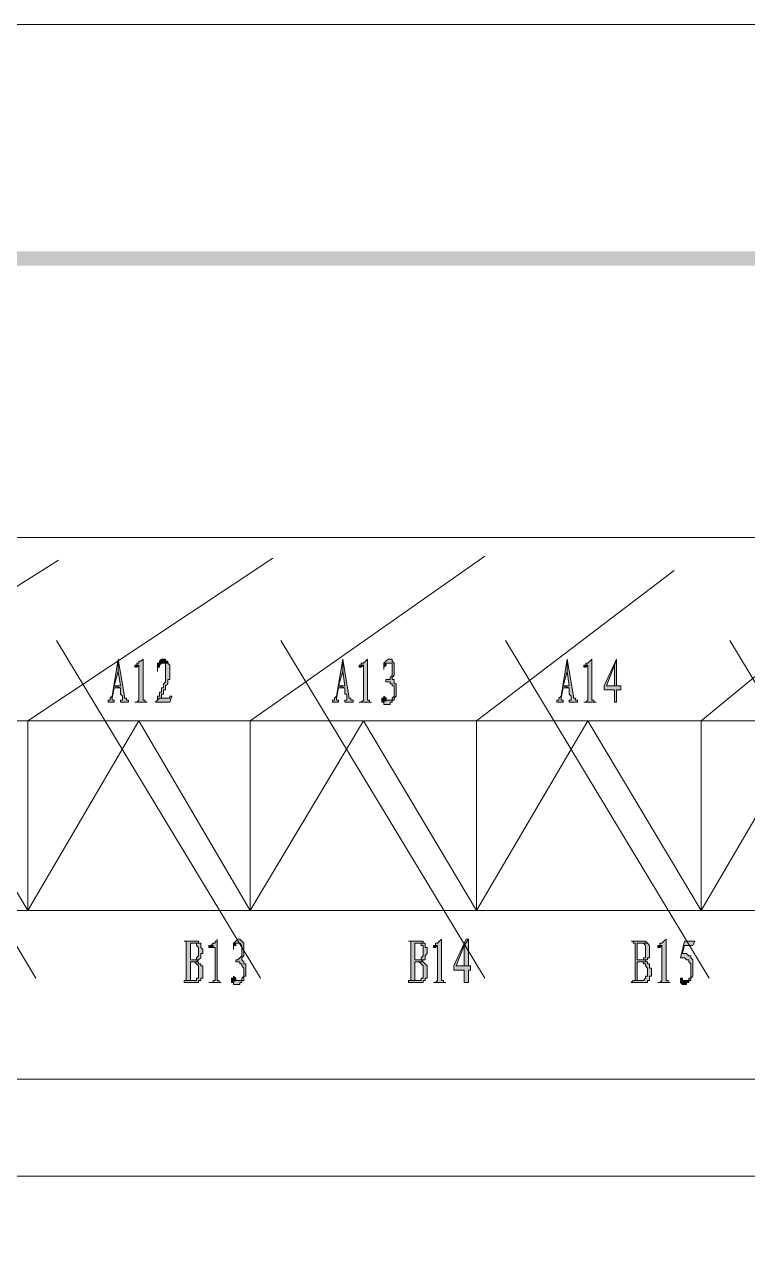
# Model space of a CAD drawing. Header units: millimetres. Extents: x 6 to 291, y 4 to 206.
# Drawn here: x 86.21 to 101.07, y 180.45 to 205.74 of the extents above; entities that cross this region are included whole.
import ezdxf

# ---------------------------------------------------------------- set-up
doc = ezdxf.new("R2010")
doc.units = ezdxf.units.MM
doc.layers.add('C00-00-00', color=7, linetype='Continuous')

msp = doc.modelspace()

# ---------------------------------------------------------------- hatches: boundary and pattern name
at = {"layer": 'C00-00-00'}
h = msp.add_hatch(color=256, dxfattribs=at)
h.dxf.hatch_style = 2
h.paths.add_polyline_path([(17.653, 201.083336), (17.907, 200.787002), (286.469659, 201.083336)])
h = msp.add_hatch(color=256, dxfattribs=at)
h.dxf.hatch_style = 2
h.paths.add_polyline_path([(17.907, 200.787002), (286.469659, 201.083336), (286.173327, 200.787002)])
h = msp.add_hatch(color=256, dxfattribs=at)
h.dxf.hatch_style = 2
h.paths.add_polyline_path([(88.137999, 192.701335), (88.010999, 191.939335), (87.968665, 191.897002), (87.968665, 191.854669), (87.926332, 191.854669), (87.926332, 191.812335), (88.053332, 191.812335), (88.053332, 191.854669), (88.010999, 191.854669), (88.010999, 191.897002), (88.053332, 192.108669), (88.180332, 192.108669), (88.053332, 192.151002), (88.137999, 192.447335)])
h = msp.add_hatch(color=256, dxfattribs=at)
h.dxf.hatch_style = 2
h.paths.add_polyline_path([(88.137999, 192.701335), (88.137999, 192.447335), (88.180332, 192.151002), (88.053332, 192.151002), (88.180332, 192.108669), (88.180332, 191.981669), (88.222665, 191.939335), (88.222665, 191.854669), (88.180332, 191.854669), (88.180332, 191.812335), (88.349665, 191.812335), (88.349665, 191.854669), (88.307332, 191.854669), (88.307332, 191.897002), (88.264999, 191.897002), (88.264999, 191.939335)])
h = msp.add_hatch(color=256, dxfattribs=at)
h.dxf.hatch_style = 2
h.paths.add_polyline_path([(88.476665, 192.574336), (88.476665, 192.532002), (88.518999, 192.532002), (88.561334, 192.574336)])
h = msp.add_hatch(color=256, dxfattribs=at)
h.dxf.hatch_style = 2
h.paths.add_polyline_path([(88.646002, 192.701335), (88.603669, 192.659002), (88.561336, 192.659002), (88.561336, 192.616669), (88.519002, 192.616669), (88.519002, 192.574335), (88.476669, 192.574335), (88.561336, 192.574335), (88.561336, 192.532002), (88.561336, 191.854669), (88.519002, 191.812335), (88.476669, 191.812335), (88.730669, 191.812335), (88.688336, 191.812335), (88.688336, 191.854669), (88.646002, 191.854669)])
h = msp.add_hatch(color=256, dxfattribs=at)
h.dxf.hatch_style = 2
h.paths.add_polyline_path([(89.153998, 192.616669), (89.026998, 192.616669), (89.069331, 192.616669), (89.111664, 192.616669), (89.111664, 192.574335), (89.111664, 192.278002), (89.111664, 192.235669), (89.069331, 192.193335), (89.069331, 192.151002), (89.069331, 192.108669), (89.026998, 192.108669), (89.026998, 192.066335), (89.026998, 192.024002), (88.984664, 192.024002), (88.984664, 191.981669), (88.984664, 191.939335), (88.942331, 191.939335), (88.942331, 191.897002), (88.942331, 191.854669), (88.984664, 191.897002), (89.026998, 191.897002), (89.026998, 191.939335), (89.026998, 191.981669), (89.069331, 191.981669), (89.069331, 192.024002), (89.069331, 192.066335), (89.111664, 192.066335), (89.111664, 192.108669), (89.111664, 192.151002), (89.153998, 192.193335), (89.153998, 192.235669), (89.153998, 192.278002), (89.196331, 192.278002), (89.196331, 192.405002), (89.196331, 192.447335), (89.196331, 192.489669), (89.196331, 192.574335)])
h = msp.add_hatch(color=256, dxfattribs=at)
h.dxf.hatch_style = 2
h.paths.add_polyline_path([(89.069337, 192.701335), (89.027004, 192.701335), (88.984671, 192.659002), (88.984671, 192.616669), (88.942337, 192.616669), (88.942337, 192.574335), (88.942337, 192.532002), (88.942337, 192.447335), (88.942337, 192.532002), (88.984671, 192.532002), (88.984671, 192.574335), (89.027004, 192.616669), (89.154004, 192.616669), (89.154004, 192.659002), (89.111671, 192.659002), (89.111671, 192.701335)])
h = msp.add_hatch(color=256, dxfattribs=at)
h.dxf.hatch_style = 2
h.paths.add_polyline_path([(92.752333, 192.701335), (92.625333, 191.939335), (92.582999, 191.897002), (92.582999, 191.854669), (92.540666, 191.854669), (92.540666, 191.812335), (92.667666, 191.812335), (92.667666, 191.854669), (92.625333, 191.854669), (92.625333, 191.897002), (92.667666, 192.108669), (92.794666, 192.108669), (92.667666, 192.151002), (92.752333, 192.447335)])
h = msp.add_hatch(color=256, dxfattribs=at)
h.dxf.hatch_style = 2
h.paths.add_polyline_path([(92.752333, 192.701335), (92.752333, 192.447335), (92.794666, 192.151002), (92.667666, 192.151002), (92.794666, 192.108669), (92.794666, 191.981669), (92.836999, 191.981669), (92.836999, 191.854669), (92.794666, 191.854669), (92.794666, 191.812335), (92.963999, 191.812335), (92.963999, 191.854669), (92.921666, 191.854669), (92.921666, 191.897002), (92.879333, 191.897002), (92.879333, 191.939335)])
h = msp.add_hatch(color=256, dxfattribs=at)
h.dxf.hatch_style = 2
h.paths.add_polyline_path([(93.090999, 192.574336), (93.090999, 192.532002), (93.133333, 192.532002), (93.175668, 192.574336)])
h = msp.add_hatch(color=256, dxfattribs=at)
h.dxf.hatch_style = 2
h.paths.add_polyline_path([(93.260336, 192.701335), (93.218003, 192.659002), (93.17567, 192.616669), (93.133336, 192.616669), (93.133336, 192.574335), (93.091003, 192.574335), (93.17567, 192.574335), (93.17567, 192.532002), (93.17567, 191.854669), (93.133336, 191.812335), (93.091003, 191.812335), (93.345003, 191.812335), (93.30267, 191.812335), (93.30267, 191.854669), (93.260336, 191.854669)])
h = msp.add_hatch(color=256, dxfattribs=at)
h.dxf.hatch_style = 2
h.paths.add_polyline_path([(93.725997, 192.701335), (93.683664, 192.701335), (93.641331, 192.659002), (93.598997, 192.616669), (93.683664, 192.616669), (93.768331, 192.616669), (93.768331, 192.574335), (93.768331, 192.532002), (93.768331, 192.405002), (93.768331, 192.362669), (93.725997, 192.320335), (93.725997, 192.278002), (93.683664, 192.278002), (93.641331, 192.278002), (93.641331, 192.235669), (93.725997, 192.235669), (93.725997, 192.193335), (93.768331, 192.193335), (93.768331, 192.151002), (93.810664, 192.151002), (93.810664, 191.939335), (93.768331, 191.897002), (93.768331, 191.854669), (93.725997, 191.854669), (93.683664, 191.854669), (93.556664, 191.812335), (93.598997, 191.812335), (93.598997, 191.770002), (93.725997, 191.770002), (93.725997, 191.812335), (93.768331, 191.812335), (93.768331, 191.854669), (93.810664, 191.854669), (93.810664, 191.897002), (93.852997, 191.939335), (93.852997, 191.981669), (93.852997, 192.024002), (93.852997, 192.108669), (93.852997, 192.151002), (93.852997, 192.193335), (93.810664, 192.193335), (93.810664, 192.235669), (93.810664, 192.278002), (93.768331, 192.278002), (93.768331, 192.320335), (93.810664, 192.362669), (93.810664, 192.405002), (93.810664, 192.574335), (93.810664, 192.616669), (93.768331, 192.659002), (93.768331, 192.701335)])
h = msp.add_hatch(color=256, dxfattribs=at)
h.dxf.hatch_style = 2
h.paths.add_polyline_path([(93.599003, 192.616669), (93.599003, 192.574335), (93.599003, 192.489669), (93.599003, 192.532002), (93.641336, 192.574335), (93.641336, 192.616669), (93.683669, 192.616669)])
h = msp.add_hatch(color=256, dxfattribs=at)
h.dxf.hatch_style = 2
h.paths.add_polyline_path([(97.366667, 192.701335), (97.239667, 191.939335), (97.197333, 191.897002), (97.197333, 191.854669), (97.155, 191.854669), (97.155, 191.812335), (97.282, 191.812335), (97.282, 191.854669), (97.239667, 191.854669), (97.239667, 191.897002), (97.282, 192.108669), (97.409, 192.108669), (97.282, 192.151002), (97.366667, 192.447335)])
h = msp.add_hatch(color=256, dxfattribs=at)
h.dxf.hatch_style = 2
h.paths.add_polyline_path([(97.366667, 192.701335), (97.366667, 192.447335), (97.409, 192.151002), (97.282, 192.151002), (97.409, 192.108669), (97.409, 191.981669), (97.451333, 191.939335), (97.451333, 191.854669), (97.409, 191.854669), (97.409, 191.812335), (97.578333, 191.812335), (97.578333, 191.854669), (97.536, 191.854669), (97.536, 191.897002), (97.493667, 191.897002), (97.493667, 191.939335)])
h = msp.add_hatch(color=256, dxfattribs=at)
h.dxf.hatch_style = 2
h.paths.add_polyline_path([(97.705333, 192.574336), (97.705333, 192.532002), (97.747667, 192.532002), (97.790002, 192.574336)])
h = msp.add_hatch(color=256, dxfattribs=at)
h.dxf.hatch_style = 2
h.paths.add_polyline_path([(97.87467, 192.701335), (97.832337, 192.659002), (97.790003, 192.616669), (97.74767, 192.616669), (97.74767, 192.574335), (97.705337, 192.574335), (97.790003, 192.574335), (97.790003, 192.532002), (97.790003, 191.854669), (97.74767, 191.812335), (97.705337, 191.812335), (97.959337, 191.812335), (97.917003, 191.812335), (97.917003, 191.854669), (97.87467, 191.854669)])
h = msp.add_hatch(color=256, dxfattribs=at)
h.dxf.hatch_style = 2
h.paths.add_polyline_path([(98.382666, 192.701335), (98.128666, 192.151002), (98.128666, 192.066335), (98.340332, 192.066335), (98.340332, 191.812335), (98.382666, 191.812335), (98.382666, 192.066335), (98.467332, 192.066335), (98.467332, 192.151002), (98.382666, 192.151002), (98.170999, 192.151002), (98.340332, 192.574335)])
h = msp.add_hatch(color=256, dxfattribs=at)
h.dxf.hatch_style = 2
h.paths.add_polyline_path([(98.382666, 192.701335), (98.340331, 192.574336), (98.340331, 192.151003), (98.171002, 192.151003), (98.382666, 192.151003)])
h = msp.add_hatch(color=256, dxfattribs=at)
h.dxf.hatch_style = 2
h.paths.add_polyline_path([(89.238666, 191.939336), (89.196333, 191.939336), (89.196333, 191.897002), (89.154, 191.897002), (88.984666, 191.897002), (88.942333, 191.854669), (88.9, 191.812336), (89.196333, 191.812336)])
h = msp.add_hatch(color=256, dxfattribs=at)
h.dxf.hatch_style = 2
h.paths.add_polyline_path([(93.599003, 191.939336), (93.599003, 191.897002), (93.556669, 191.897002), (93.556669, 191.812336), (93.683669, 191.854669), (93.641336, 191.854669), (93.641336, 191.897002)])
h = msp.add_hatch(color=256, dxfattribs=at)
h.dxf.hatch_style = 2
h.paths.add_polyline_path([(90.169997, 186.944003), (90.169997, 186.90167), (90.127663, 186.90167), (90.127663, 186.859337), (90.08533, 186.859337), (90.042997, 186.817003), (90.000663, 186.817003), (90.08533, 186.817003), (90.08533, 186.77467), (90.127663, 186.77467), (90.127663, 186.097337), (90.08533, 186.097337), (90.08533, 186.055003), (90.000663, 186.055003), (90.254663, 186.055003), (90.21233, 186.055003), (90.21233, 186.097337), (90.169997, 186.097337)])
h = msp.add_hatch(color=256, dxfattribs=at)
h.dxf.hatch_style = 2
h.paths.add_polyline_path([(90.635666, 186.944003), (90.593333, 186.944003), (90.550999, 186.90167), (90.508666, 186.859337), (90.593333, 186.859337), (90.635666, 186.859337), (90.677999, 186.817003), (90.677999, 186.77467), (90.677999, 186.64767), (90.677999, 186.605337), (90.635666, 186.563003), (90.593333, 186.52067), (90.550999, 186.52067), (90.550999, 186.478337), (90.635666, 186.478337), (90.635666, 186.436003), (90.677999, 186.436003), (90.677999, 186.39367), (90.720333, 186.351337), (90.720333, 186.182003), (90.677999, 186.13967), (90.677999, 186.097337), (90.635666, 186.097337), (90.550999, 186.097337), (90.466333, 186.055003), (90.508666, 186.055003), (90.508666, 186.01267), (90.635666, 186.01267), (90.635666, 186.055003), (90.677999, 186.055003), (90.677999, 186.097337), (90.720333, 186.097337), (90.720333, 186.13967), (90.720333, 186.182003), (90.762666, 186.182003), (90.762666, 186.26667), (90.762666, 186.309003), (90.762666, 186.351337), (90.762666, 186.436003), (90.720333, 186.436003), (90.720333, 186.478337), (90.677999, 186.52067), (90.677999, 186.563003), (90.720333, 186.605337), (90.720333, 186.64767), (90.720333, 186.690003), (90.720333, 186.817003), (90.720333, 186.859337), (90.677999, 186.90167)])
h = msp.add_hatch(color=256, dxfattribs=at)
h.dxf.hatch_style = 2
h.paths.add_polyline_path([(94.784331, 186.944003), (94.741997, 186.90167), (94.699664, 186.859337), (94.657331, 186.859337), (94.657331, 186.817003), (94.614997, 186.817003), (94.699664, 186.817003), (94.699664, 186.77467), (94.699664, 186.097337), (94.657331, 186.055003), (94.614997, 186.055003), (94.868997, 186.055003), (94.826664, 186.055003), (94.826664, 186.097337), (94.784331, 186.097337), (94.784331, 186.13967)])
h = msp.add_hatch(color=256, dxfattribs=at)
h.dxf.hatch_style = 2
h.paths.add_polyline_path([(95.334669, 186.944003), (95.292335, 186.944003), (95.038335, 186.39367), (95.038335, 186.309003), (95.250002, 186.309003), (95.250002, 186.055003), (95.334669, 186.055003), (95.334669, 186.309003), (95.377002, 186.309003), (95.377002, 186.39367), (95.334669, 186.39367), (95.080669, 186.39367), (95.250002, 186.817003)])
h = msp.add_hatch(color=256, dxfattribs=at)
h.dxf.hatch_style = 2
h.paths.add_polyline_path([(95.334669, 186.944003), (95.25, 186.817002), (95.25, 186.393669), (95.080663, 186.393669), (95.334669, 186.393669)])
h = msp.add_hatch(color=256, dxfattribs=at)
h.dxf.hatch_style = 2
h.paths.add_polyline_path([(99.398665, 186.944003), (99.356331, 186.90167), (99.313998, 186.859337), (99.271665, 186.859337), (99.271665, 186.817003), (99.229331, 186.817003), (99.313998, 186.817003), (99.313998, 186.77467), (99.313998, 186.097337), (99.271665, 186.055003), (99.229331, 186.055003), (99.483331, 186.055003), (99.440998, 186.055003), (99.440998, 186.097337), (99.398665, 186.097337)])
h = msp.add_hatch(color=256, dxfattribs=at)
h.dxf.hatch_style = 2
h.paths.add_polyline_path([(89.662001, 186.901669), (89.492668, 186.901669), (89.535001, 186.901669), (89.535001, 186.859336), (89.535001, 186.097336), (89.619668, 186.097336), (89.619668, 186.478336), (89.789001, 186.478336), (89.746668, 186.478336), (89.789001, 186.520669), (89.619668, 186.520669), (89.619668, 186.859336), (89.789001, 186.859336), (89.789001, 186.901669), (89.746668, 186.901669)])
h = msp.add_hatch(color=256, dxfattribs=at)
h.dxf.hatch_style = 2
h.paths.add_polyline_path([(89.788996, 186.859337), (89.661996, 186.859337), (89.704329, 186.859337), (89.746663, 186.859337), (89.746663, 186.817003), (89.788996, 186.77467), (89.788996, 186.605337), (89.746663, 186.563003), (89.746663, 186.52067), (89.704329, 186.52067), (89.661996, 186.52067), (89.788996, 186.52067), (89.831329, 186.563003), (89.831329, 186.64767), (89.873663, 186.64767), (89.873663, 186.732337), (89.831329, 186.77467), (89.831329, 186.817003), (89.831329, 186.859337)])
h = msp.add_hatch(color=256, dxfattribs=at)
h.dxf.hatch_style = 2
h.paths.add_polyline_path([(90.000668, 186.817002), (90.000668, 186.77467), (90.043002, 186.77467), (90.085336, 186.77467), (90.085336, 186.817002)])
h = msp.add_hatch(color=256, dxfattribs=at)
h.dxf.hatch_style = 2
h.paths.add_polyline_path([(90.508663, 186.859337), (90.508663, 186.732337), (90.508663, 186.817003), (90.550997, 186.817003), (90.550997, 186.859337), (90.59333, 186.859337)])
h = msp.add_hatch(color=256, dxfattribs=at)
h.dxf.hatch_style = 2
h.paths.add_polyline_path([(94.276335, 186.901669), (94.107002, 186.901669), (94.149335, 186.901669), (94.149335, 186.859336), (94.149335, 186.097336), (94.234002, 186.097336), (94.234002, 186.478336), (94.403335, 186.478336), (94.361002, 186.478336), (94.403335, 186.520669), (94.234002, 186.520669), (94.234002, 186.859336), (94.403335, 186.859336), (94.403335, 186.901669), (94.361002, 186.901669)])
h = msp.add_hatch(color=256, dxfattribs=at)
h.dxf.hatch_style = 2
h.paths.add_polyline_path([(94.40333, 186.859337), (94.27633, 186.859337), (94.318663, 186.859337), (94.360997, 186.859337), (94.360997, 186.817003), (94.40333, 186.817003), (94.40333, 186.605337), (94.360997, 186.563003), (94.360997, 186.52067), (94.318663, 186.52067), (94.27633, 186.52067), (94.40333, 186.52067), (94.445663, 186.52067), (94.445663, 186.563003), (94.445663, 186.605337), (94.487997, 186.64767), (94.487997, 186.77467), (94.445663, 186.77467), (94.445663, 186.817003), (94.445663, 186.859337)])
h = msp.add_hatch(color=256, dxfattribs=at)
h.dxf.hatch_style = 2
h.paths.add_polyline_path([(94.615002, 186.817002), (94.615002, 186.77467), (94.657336, 186.77467), (94.69967, 186.817002)])
h = msp.add_hatch(color=256, dxfattribs=at)
h.dxf.hatch_style = 2
h.paths.add_polyline_path([(98.890669, 186.901669), (98.679003, 186.901669), (98.721336, 186.901669), (98.721336, 186.859336), (98.763669, 186.859336), (98.763669, 186.097336), (98.721336, 186.097336), (98.848336, 186.097336), (98.806003, 186.097336), (98.806003, 186.478336), (98.848336, 186.478336), (98.975336, 186.478336), (98.933003, 186.478336), (98.975336, 186.478336), (98.975336, 186.520669), (98.848336, 186.520669), (98.806003, 186.520669), (98.806003, 186.859336), (98.848336, 186.859336), (99.017669, 186.859336), (98.975336, 186.901669), (98.933003, 186.901669)])
h = msp.add_hatch(color=256, dxfattribs=at)
h.dxf.hatch_style = 2
h.paths.add_polyline_path([(99.017664, 186.859337), (98.890664, 186.859337), (98.932997, 186.859337), (98.975331, 186.817003), (98.975331, 186.605337), (98.975331, 186.563003), (98.932997, 186.563003), (98.932997, 186.52067), (98.890664, 186.52067), (98.975331, 186.52067), (99.017664, 186.52067), (99.017664, 186.563003), (99.059997, 186.563003), (99.059997, 186.605337), (99.059997, 186.64767), (99.059997, 186.732337), (99.059997, 186.77467), (99.059997, 186.817003)])
h = msp.add_hatch(color=256, dxfattribs=at)
h.dxf.hatch_style = 2
h.paths.add_polyline_path([(99.229336, 186.817002), (99.229336, 186.77467), (99.27167, 186.77467), (99.313996, 186.817002)])
h = msp.add_hatch(color=256, dxfattribs=at)
h.dxf.hatch_style = 2
h.paths.add_polyline_path([(99.991337, 186.901669), (99.77967, 186.901669), (99.695003, 186.563002), (99.77967, 186.563002), (99.822003, 186.520669), (99.864337, 186.520669), (99.864337, 186.478336), (99.90667, 186.436002), (99.90667, 186.393669), (99.90667, 186.224336), (99.90667, 186.182002), (99.90667, 186.139669), (99.864337, 186.139669), (99.864337, 186.097336), (99.822003, 186.097336), (99.77967, 186.097336), (99.864337, 186.097336), (99.90667, 186.097336), (99.90667, 186.139669), (99.949003, 186.182002), (99.949003, 186.224336), (99.949003, 186.478336), (99.949003, 186.520669), (99.90667, 186.563002), (99.90667, 186.605336), (99.864337, 186.605336), (99.822003, 186.647669), (99.77967, 186.647669), (99.737337, 186.647669), (99.77967, 186.817002), (99.949003, 186.817002)])
h = msp.add_hatch(color=256, dxfattribs=at)
h.dxf.hatch_style = 2
h.paths.add_polyline_path([(89.788996, 186.478336), (89.661996, 186.478336), (89.704329, 186.478336), (89.746663, 186.436003), (89.788996, 186.393669), (89.788996, 186.351336), (89.788996, 186.182003), (89.788996, 186.139669), (89.746663, 186.139669), (89.746663, 186.097336), (89.704329, 186.097336), (89.492663, 186.097336), (89.492663, 186.055003), (89.704329, 186.055003), (89.746663, 186.055003), (89.788996, 186.055003), (89.788996, 186.097336), (89.831329, 186.097336), (89.831329, 186.139669), (89.873663, 186.139669), (89.873663, 186.182003), (89.873663, 186.224336), (89.873663, 186.309003), (89.873663, 186.351336), (89.873663, 186.393669), (89.831329, 186.393669), (89.831329, 186.436003), (89.788996, 186.436003)])
h = msp.add_hatch(color=256, dxfattribs=at)
h.dxf.hatch_style = 2
h.paths.add_polyline_path([(94.40333, 186.478336), (94.27633, 186.478336), (94.318663, 186.478336), (94.360997, 186.436003), (94.40333, 186.393669), (94.40333, 186.351336), (94.40333, 186.182003), (94.40333, 186.139669), (94.360997, 186.139669), (94.360997, 186.097336), (94.318663, 186.097336), (94.106997, 186.097336), (94.106997, 186.055003), (94.318663, 186.055003), (94.360997, 186.055003), (94.40333, 186.055003), (94.40333, 186.097336), (94.445663, 186.097336), (94.445663, 186.139669), (94.487997, 186.139669), (94.487997, 186.182003), (94.487997, 186.351336), (94.487997, 186.393669), (94.445663, 186.436003)])
h = msp.add_hatch(color=256, dxfattribs=at)
h.dxf.hatch_style = 2
h.paths.add_polyline_path([(98.97533, 186.478336), (98.890663, 186.478336), (98.932997, 186.478336), (98.932997, 186.436003), (98.97533, 186.436003), (98.97533, 186.393669), (99.017663, 186.351336), (99.017663, 186.182003), (98.97533, 186.182003), (98.97533, 186.139669), (98.932997, 186.097336), (98.890663, 186.097336), (98.72133, 186.097336), (98.678997, 186.055003), (98.72133, 186.055003), (98.932997, 186.055003), (99.017663, 186.055003), (99.017663, 186.097336), (99.059997, 186.097336), (99.059997, 186.139669), (99.059997, 186.182003), (99.10233, 186.182003), (99.10233, 186.351336), (99.059997, 186.351336), (99.059997, 186.393669), (99.059997, 186.436003), (99.017663, 186.436003), (99.017663, 186.478336)])
h = msp.add_hatch(color=256, dxfattribs=at)
h.dxf.hatch_style = 2
h.paths.add_polyline_path([(90.508663, 186.182002), (90.508663, 186.139669), (90.46633, 186.139669), (90.46633, 186.055002), (90.550997, 186.097335), (90.550997, 186.139669)])
h = msp.add_hatch(color=256, dxfattribs=at)
h.dxf.hatch_style = 2
h.paths.add_polyline_path([(99.694997, 186.13967), (99.694997, 186.055003), (99.73733, 186.01267), (99.821997, 186.01267), (99.821997, 186.055003), (99.86433, 186.055003), (99.86433, 186.097336), (99.779663, 186.097336), (99.73733, 186.097336), (99.73733, 186.13967)])

# ---------------------------------------------------------------- linework, layer by layer
at = {"layer": 'C00-00-00', "lineweight": 15}
msp.add_lwpolyline([(291.126319, 205.740002), (5.799667, 205.740002), (5.799667, 3.979343), (291.126319, 3.979343)], dxfattribs=at)
at = {"layer": 'C00-00-00', "lineweight": 5}
for points in [[(68.410666, 195.199002), (145.668999, 195.199002)], [(86.27533, 191.431336), (91.312999, 194.77567)], [(90.847329, 191.431336), (95.673335, 194.818003)], [(81.661004, 191.431336), (86.910336, 194.733336)], [(95.503998, 191.431336), (99.568002, 194.521669)], [(100.118332, 191.431336), (103.886004, 194.521669)], [(82.296002, 193.082336), (86.444667, 186.13967)], [(86.868002, 193.082336), (91.059001, 186.13967)], [(91.482336, 193.082336), (95.673335, 186.13967)], [(96.09667, 193.082336), (100.287669, 186.13967)], [(100.711004, 193.082336), (104.902003, 186.13967)], [(35.517668, 191.431336), (252.010328, 191.431336)], [(70.146336, 191.431336), (72.432336, 187.536669), (74.718336, 191.431336), (77.04667, 187.536669), (79.33267, 191.431336), (81.661, 187.536669), (83.946999, 191.431336), (86.275334, 187.536669), (88.561334, 191.431336), (90.847333, 187.536669), (93.175667, 191.431336), (95.504002, 187.536669), (97.790002, 191.431336), (100.118336, 187.536669), (102.404335, 191.431336)], [(86.27533, 191.431336), (86.27533, 187.536669)], [(90.847329, 191.431336), (90.847329, 187.536669)], [(95.503998, 191.431336), (95.503998, 187.536669)], [(100.118332, 191.431336), (100.118332, 187.536669)], [(35.517668, 187.536669), (252.010328, 187.536669)], [(68.410666, 184.065335), (145.668999, 184.065335)], [(36.110332, 182.07567), (247.142004, 182.07567)]]:
    msp.add_lwpolyline(points, dxfattribs=at)
at = {"layer": 'C00-00-00', "lineweight": 13}
for points in [[(88.137999, 192.701335), (88.010999, 191.939335), (87.968665, 191.897002), (87.968665, 191.854669), (87.926332, 191.854669), (87.926332, 191.812335), (88.053332, 191.812335), (88.053332, 191.854669), (88.010999, 191.854669), (88.010999, 191.897002), (88.053332, 192.108669), (88.180332, 192.108669), (88.053332, 192.151002), (88.137999, 192.447335)], [(88.137999, 192.701335), (88.137999, 192.447335), (88.180332, 192.151002), (88.053332, 192.151002), (88.180332, 192.108669), (88.180332, 191.981669), (88.222665, 191.939335), (88.222665, 191.854669), (88.180332, 191.854669), (88.180332, 191.812335), (88.349665, 191.812335), (88.349665, 191.854669), (88.307332, 191.854669), (88.307332, 191.897002), (88.264999, 191.897002), (88.264999, 191.939335)], [(88.476665, 192.574336), (88.476665, 192.532002), (88.518999, 192.532002), (88.561334, 192.574336)], [(88.646002, 192.701335), (88.603669, 192.659002), (88.561336, 192.659002), (88.561336, 192.616669), (88.519002, 192.616669), (88.519002, 192.574335), (88.476669, 192.574335), (88.561336, 192.574335), (88.561336, 192.532002), (88.561336, 191.854669), (88.519002, 191.812335), (88.476669, 191.812335), (88.730669, 191.812335), (88.688336, 191.812335), (88.688336, 191.854669), (88.646002, 191.854669)], [(89.153998, 192.616669), (89.026998, 192.616669), (89.069331, 192.616669), (89.111664, 192.616669), (89.111664, 192.574335), (89.111664, 192.278002), (89.111664, 192.235669), (89.069331, 192.193335), (89.069331, 192.151002), (89.069331, 192.108669), (89.026998, 192.108669), (89.026998, 192.066335), (89.026998, 192.024002), (88.984664, 192.024002), (88.984664, 191.981669), (88.984664, 191.939335), (88.942331, 191.939335), (88.942331, 191.897002), (88.942331, 191.854669), (88.984664, 191.897002), (89.026998, 191.897002), (89.026998, 191.939335), (89.026998, 191.981669), (89.069331, 191.981669), (89.069331, 192.024002), (89.069331, 192.066335), (89.111664, 192.066335), (89.111664, 192.108669), (89.111664, 192.151002), (89.153998, 192.193335), (89.153998, 192.235669), (89.153998, 192.278002), (89.196331, 192.278002), (89.196331, 192.405002), (89.196331, 192.447335), (89.196331, 192.489669), (89.196331, 192.574335)], [(89.069337, 192.701335), (89.027004, 192.701335), (88.984671, 192.659002), (88.984671, 192.616669), (88.942337, 192.616669), (88.942337, 192.574335), (88.942337, 192.532002), (88.942337, 192.447335), (88.942337, 192.532002), (88.984671, 192.532002), (88.984671, 192.574335), (89.027004, 192.616669), (89.154004, 192.616669), (89.154004, 192.659002), (89.111671, 192.659002), (89.111671, 192.701335)], [(92.752333, 192.701335), (92.625333, 191.939335), (92.582999, 191.897002), (92.582999, 191.854669), (92.540666, 191.854669), (92.540666, 191.812335), (92.667666, 191.812335), (92.667666, 191.854669), (92.625333, 191.854669), (92.625333, 191.897002), (92.667666, 192.108669), (92.794666, 192.108669), (92.667666, 192.151002), (92.752333, 192.447335)], [(92.752333, 192.701335), (92.752333, 192.447335), (92.794666, 192.151002), (92.667666, 192.151002), (92.794666, 192.108669), (92.794666, 191.981669), (92.836999, 191.981669), (92.836999, 191.854669), (92.794666, 191.854669), (92.794666, 191.812335), (92.963999, 191.812335), (92.963999, 191.854669), (92.921666, 191.854669), (92.921666, 191.897002), (92.879333, 191.897002), (92.879333, 191.939335)], [(93.090999, 192.574336), (93.090999, 192.532002), (93.133333, 192.532002), (93.175668, 192.574336)], [(93.260336, 192.701335), (93.218003, 192.659002), (93.17567, 192.616669), (93.133336, 192.616669), (93.133336, 192.574335), (93.091003, 192.574335), (93.17567, 192.574335), (93.17567, 192.532002), (93.17567, 191.854669), (93.133336, 191.812335), (93.091003, 191.812335), (93.345003, 191.812335), (93.30267, 191.812335), (93.30267, 191.854669), (93.260336, 191.854669)], [(93.725997, 192.701335), (93.683664, 192.701335), (93.641331, 192.659002), (93.598997, 192.616669), (93.683664, 192.616669), (93.768331, 192.616669), (93.768331, 192.574335), (93.768331, 192.532002), (93.768331, 192.405002), (93.768331, 192.362669), (93.725997, 192.320335), (93.725997, 192.278002), (93.683664, 192.278002), (93.641331, 192.278002), (93.641331, 192.235669), (93.725997, 192.235669), (93.725997, 192.193335), (93.768331, 192.193335), (93.768331, 192.151002), (93.810664, 192.151002), (93.810664, 191.939335), (93.768331, 191.897002), (93.768331, 191.854669), (93.725997, 191.854669), (93.683664, 191.854669), (93.556664, 191.812335), (93.598997, 191.812335), (93.598997, 191.770002), (93.725997, 191.770002), (93.725997, 191.812335), (93.768331, 191.812335), (93.768331, 191.854669), (93.810664, 191.854669), (93.810664, 191.897002), (93.852997, 191.939335), (93.852997, 191.981669), (93.852997, 192.024002), (93.852997, 192.108669), (93.852997, 192.151002), (93.852997, 192.193335), (93.810664, 192.193335), (93.810664, 192.235669), (93.810664, 192.278002), (93.768331, 192.278002), (93.768331, 192.320335), (93.810664, 192.362669), (93.810664, 192.405002), (93.810664, 192.574335), (93.810664, 192.616669), (93.768331, 192.659002), (93.768331, 192.701335)], [(93.599003, 192.616669), (93.599003, 192.574335), (93.599003, 192.489669), (93.599003, 192.532002), (93.641336, 192.574335), (93.641336, 192.616669), (93.683669, 192.616669)], [(97.366667, 192.701335), (97.239667, 191.939335), (97.197333, 191.897002), (97.197333, 191.854669), (97.155, 191.854669), (97.155, 191.812335), (97.282, 191.812335), (97.282, 191.854669), (97.239667, 191.854669), (97.239667, 191.897002), (97.282, 192.108669), (97.409, 192.108669), (97.282, 192.151002), (97.366667, 192.447335)], [(97.366667, 192.701335), (97.366667, 192.447335), (97.409, 192.151002), (97.282, 192.151002), (97.409, 192.108669), (97.409, 191.981669), (97.451333, 191.939335), (97.451333, 191.854669), (97.409, 191.854669), (97.409, 191.812335), (97.578333, 191.812335), (97.578333, 191.854669), (97.536, 191.854669), (97.536, 191.897002), (97.493667, 191.897002), (97.493667, 191.939335)], [(97.705333, 192.574336), (97.705333, 192.532002), (97.747667, 192.532002), (97.790002, 192.574336)], [(97.87467, 192.701335), (97.832337, 192.659002), (97.790003, 192.616669), (97.74767, 192.616669), (97.74767, 192.574335), (97.705337, 192.574335), (97.790003, 192.574335), (97.790003, 192.532002), (97.790003, 191.854669), (97.74767, 191.812335), (97.705337, 191.812335), (97.959337, 191.812335), (97.917003, 191.812335), (97.917003, 191.854669), (97.87467, 191.854669)], [(98.382666, 192.701335), (98.128666, 192.151002), (98.128666, 192.066335), (98.340332, 192.066335), (98.340332, 191.812335), (98.382666, 191.812335), (98.382666, 192.066335), (98.467332, 192.066335), (98.467332, 192.151002), (98.382666, 192.151002), (98.170999, 192.151002), (98.340332, 192.574335)], [(98.382666, 192.701335), (98.340331, 192.574336), (98.340331, 192.151003), (98.171002, 192.151003), (98.382666, 192.151003)], [(89.238666, 191.939336), (89.196333, 191.939336), (89.196333, 191.897002), (89.154, 191.897002), (88.984666, 191.897002), (88.942333, 191.854669), (88.9, 191.812336), (89.196333, 191.812336)], [(93.599003, 191.939336), (93.599003, 191.897002), (93.556669, 191.897002), (93.556669, 191.812336), (93.683669, 191.854669), (93.641336, 191.854669), (93.641336, 191.897002)], [(90.169997, 186.944003), (90.169997, 186.90167), (90.127663, 186.90167), (90.127663, 186.859337), (90.08533, 186.859337), (90.042997, 186.817003), (90.000663, 186.817003), (90.08533, 186.817003), (90.08533, 186.77467), (90.127663, 186.77467), (90.127663, 186.097337), (90.08533, 186.097337), (90.08533, 186.055003), (90.000663, 186.055003), (90.254663, 186.055003), (90.21233, 186.055003), (90.21233, 186.097337), (90.169997, 186.097337)], [(90.635666, 186.944003), (90.593333, 186.944003), (90.550999, 186.90167), (90.508666, 186.859337), (90.593333, 186.859337), (90.635666, 186.859337), (90.677999, 186.817003), (90.677999, 186.77467), (90.677999, 186.64767), (90.677999, 186.605337), (90.635666, 186.563003), (90.593333, 186.52067), (90.550999, 186.52067), (90.550999, 186.478337), (90.635666, 186.478337), (90.635666, 186.436003), (90.677999, 186.436003), (90.677999, 186.39367), (90.720333, 186.351337), (90.720333, 186.182003), (90.677999, 186.13967), (90.677999, 186.097337), (90.635666, 186.097337), (90.550999, 186.097337), (90.466333, 186.055003), (90.508666, 186.055003), (90.508666, 186.01267), (90.635666, 186.01267), (90.635666, 186.055003), (90.677999, 186.055003), (90.677999, 186.097337), (90.720333, 186.097337), (90.720333, 186.13967), (90.720333, 186.182003), (90.762666, 186.182003), (90.762666, 186.26667), (90.762666, 186.309003), (90.762666, 186.351337), (90.762666, 186.436003), (90.720333, 186.436003), (90.720333, 186.478337), (90.677999, 186.52067), (90.677999, 186.563003), (90.720333, 186.605337), (90.720333, 186.64767), (90.720333, 186.690003), (90.720333, 186.817003), (90.720333, 186.859337), (90.677999, 186.90167)], [(94.784331, 186.944003), (94.741997, 186.90167), (94.699664, 186.859337), (94.657331, 186.859337), (94.657331, 186.817003), (94.614997, 186.817003), (94.699664, 186.817003), (94.699664, 186.77467), (94.699664, 186.097337), (94.657331, 186.055003), (94.614997, 186.055003), (94.868997, 186.055003), (94.826664, 186.055003), (94.826664, 186.097337), (94.784331, 186.097337), (94.784331, 186.13967)], [(95.334669, 186.944003), (95.292335, 186.944003), (95.038335, 186.39367), (95.038335, 186.309003), (95.250002, 186.309003), (95.250002, 186.055003), (95.334669, 186.055003), (95.334669, 186.309003), (95.377002, 186.309003), (95.377002, 186.39367), (95.334669, 186.39367), (95.080669, 186.39367), (95.250002, 186.817003)], [(95.334669, 186.944003), (95.25, 186.817002), (95.25, 186.393669), (95.080663, 186.393669), (95.334669, 186.393669)], [(99.398665, 186.944003), (99.356331, 186.90167), (99.313998, 186.859337), (99.271665, 186.859337), (99.271665, 186.817003), (99.229331, 186.817003), (99.313998, 186.817003), (99.313998, 186.77467), (99.313998, 186.097337), (99.271665, 186.055003), (99.229331, 186.055003), (99.483331, 186.055003), (99.440998, 186.055003), (99.440998, 186.097337), (99.398665, 186.097337)], [(89.662001, 186.901669), (89.492668, 186.901669), (89.535001, 186.901669), (89.535001, 186.859336), (89.535001, 186.097336), (89.619668, 186.097336), (89.619668, 186.478336), (89.789001, 186.478336), (89.746668, 186.478336), (89.789001, 186.520669), (89.619668, 186.520669), (89.619668, 186.859336), (89.789001, 186.859336), (89.789001, 186.901669), (89.746668, 186.901669)], [(89.788996, 186.859337), (89.661996, 186.859337), (89.704329, 186.859337), (89.746663, 186.859337), (89.746663, 186.817003), (89.788996, 186.77467), (89.788996, 186.605337), (89.746663, 186.563003), (89.746663, 186.52067), (89.704329, 186.52067), (89.661996, 186.52067), (89.788996, 186.52067), (89.831329, 186.563003), (89.831329, 186.64767), (89.873663, 186.64767), (89.873663, 186.732337), (89.831329, 186.77467), (89.831329, 186.817003), (89.831329, 186.859337)], [(90.000668, 186.817002), (90.000668, 186.77467), (90.043002, 186.77467), (90.085336, 186.77467), (90.085336, 186.817002)], [(90.508663, 186.859337), (90.508663, 186.732337), (90.508663, 186.817003), (90.550997, 186.817003), (90.550997, 186.859337), (90.59333, 186.859337)], [(94.276335, 186.901669), (94.107002, 186.901669), (94.149335, 186.901669), (94.149335, 186.859336), (94.149335, 186.097336), (94.234002, 186.097336), (94.234002, 186.478336), (94.403335, 186.478336), (94.361002, 186.478336), (94.403335, 186.520669), (94.234002, 186.520669), (94.234002, 186.859336), (94.403335, 186.859336), (94.403335, 186.901669), (94.361002, 186.901669)], [(94.40333, 186.859337), (94.27633, 186.859337), (94.318663, 186.859337), (94.360997, 186.859337), (94.360997, 186.817003), (94.40333, 186.817003), (94.40333, 186.605337), (94.360997, 186.563003), (94.360997, 186.52067), (94.318663, 186.52067), (94.27633, 186.52067), (94.40333, 186.52067), (94.445663, 186.52067), (94.445663, 186.563003), (94.445663, 186.605337), (94.487997, 186.64767), (94.487997, 186.77467), (94.445663, 186.77467), (94.445663, 186.817003), (94.445663, 186.859337)], [(94.615002, 186.817002), (94.615002, 186.77467), (94.657336, 186.77467), (94.69967, 186.817002)], [(98.890669, 186.901669), (98.679003, 186.901669), (98.721336, 186.901669), (98.721336, 186.859336), (98.763669, 186.859336), (98.763669, 186.097336), (98.721336, 186.097336), (98.848336, 186.097336), (98.806003, 186.097336), (98.806003, 186.478336), (98.848336, 186.478336), (98.975336, 186.478336), (98.933003, 186.478336), (98.975336, 186.478336), (98.975336, 186.520669), (98.848336, 186.520669), (98.806003, 186.520669), (98.806003, 186.859336), (98.848336, 186.859336), (99.017669, 186.859336), (98.975336, 186.901669), (98.933003, 186.901669)], [(99.017664, 186.859337), (98.890664, 186.859337), (98.932997, 186.859337), (98.975331, 186.817003), (98.975331, 186.605337), (98.975331, 186.563003), (98.932997, 186.563003), (98.932997, 186.52067), (98.890664, 186.52067), (98.975331, 186.52067), (99.017664, 186.52067), (99.017664, 186.563003), (99.059997, 186.563003), (99.059997, 186.605337), (99.059997, 186.64767), (99.059997, 186.732337), (99.059997, 186.77467), (99.059997, 186.817003)], [(99.229336, 186.817002), (99.229336, 186.77467), (99.27167, 186.77467), (99.313996, 186.817002)], [(99.991337, 186.901669), (99.77967, 186.901669), (99.695003, 186.563002), (99.77967, 186.563002), (99.822003, 186.520669), (99.864337, 186.520669), (99.864337, 186.478336), (99.90667, 186.436002), (99.90667, 186.393669), (99.90667, 186.224336), (99.90667, 186.182002), (99.90667, 186.139669), (99.864337, 186.139669), (99.864337, 186.097336), (99.822003, 186.097336), (99.77967, 186.097336), (99.864337, 186.097336), (99.90667, 186.097336), (99.90667, 186.139669), (99.949003, 186.182002), (99.949003, 186.224336), (99.949003, 186.478336), (99.949003, 186.520669), (99.90667, 186.563002), (99.90667, 186.605336), (99.864337, 186.605336), (99.822003, 186.647669), (99.77967, 186.647669), (99.737337, 186.647669), (99.77967, 186.817002), (99.949003, 186.817002)], [(89.788996, 186.478336), (89.661996, 186.478336), (89.704329, 186.478336), (89.746663, 186.436003), (89.788996, 186.393669), (89.788996, 186.351336), (89.788996, 186.182003), (89.788996, 186.139669), (89.746663, 186.139669), (89.746663, 186.097336), (89.704329, 186.097336), (89.492663, 186.097336), (89.492663, 186.055003), (89.704329, 186.055003), (89.746663, 186.055003), (89.788996, 186.055003), (89.788996, 186.097336), (89.831329, 186.097336), (89.831329, 186.139669), (89.873663, 186.139669), (89.873663, 186.182003), (89.873663, 186.224336), (89.873663, 186.309003), (89.873663, 186.351336), (89.873663, 186.393669), (89.831329, 186.393669), (89.831329, 186.436003), (89.788996, 186.436003)], [(94.40333, 186.478336), (94.27633, 186.478336), (94.318663, 186.478336), (94.360997, 186.436003), (94.40333, 186.393669), (94.40333, 186.351336), (94.40333, 186.182003), (94.40333, 186.139669), (94.360997, 186.139669), (94.360997, 186.097336), (94.318663, 186.097336), (94.106997, 186.097336), (94.106997, 186.055003), (94.318663, 186.055003), (94.360997, 186.055003), (94.40333, 186.055003), (94.40333, 186.097336), (94.445663, 186.097336), (94.445663, 186.139669), (94.487997, 186.139669), (94.487997, 186.182003), (94.487997, 186.351336), (94.487997, 186.393669), (94.445663, 186.436003)], [(98.97533, 186.478336), (98.890663, 186.478336), (98.932997, 186.478336), (98.932997, 186.436003), (98.97533, 186.436003), (98.97533, 186.393669), (99.017663, 186.351336), (99.017663, 186.182003), (98.97533, 186.182003), (98.97533, 186.139669), (98.932997, 186.097336), (98.890663, 186.097336), (98.72133, 186.097336), (98.678997, 186.055003), (98.72133, 186.055003), (98.932997, 186.055003), (99.017663, 186.055003), (99.017663, 186.097336), (99.059997, 186.097336), (99.059997, 186.139669), (99.059997, 186.182003), (99.10233, 186.182003), (99.10233, 186.351336), (99.059997, 186.351336), (99.059997, 186.393669), (99.059997, 186.436003), (99.017663, 186.436003), (99.017663, 186.478336)], [(90.508663, 186.182002), (90.508663, 186.139669), (90.46633, 186.139669), (90.46633, 186.055002), (90.550997, 186.097335), (90.550997, 186.139669)], [(99.694997, 186.13967), (99.694997, 186.055003), (99.73733, 186.01267), (99.821997, 186.01267), (99.821997, 186.055003), (99.86433, 186.055003), (99.86433, 186.097336), (99.779663, 186.097336), (99.73733, 186.097336), (99.73733, 186.13967)]]:
    msp.add_lwpolyline(points, close=True, dxfattribs=at)

doc.saveas('drawing.dxf')
